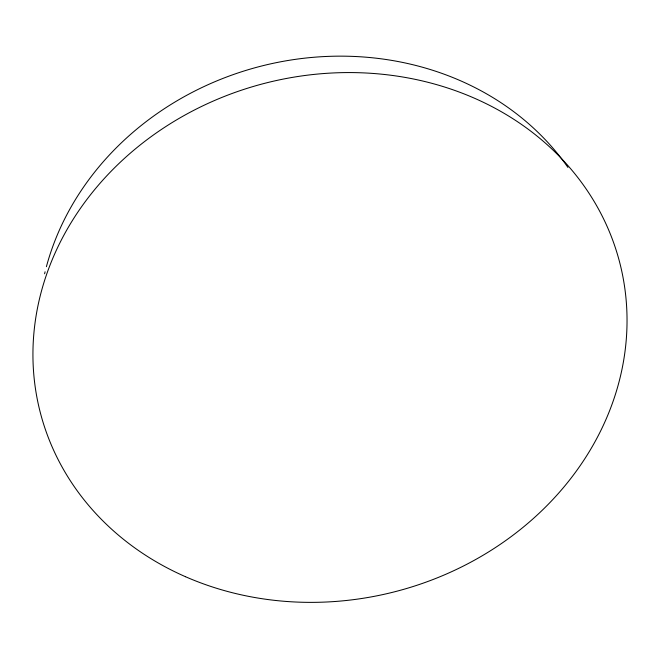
<?xml version="1.0" encoding="UTF-8"?>
<svg xmlns="http://www.w3.org/2000/svg" width="660" height="660" viewBox="0 0 660 660"><rect width="100%" height="100%" fill="white"/><g stroke="black" fill="none" stroke-linecap="round" stroke-linejoin="round"><path stroke-width="0.99" d="M44.599 273.801A287.512 254.999 -14.6 0 1 45.086 271.772M46.398 266.689A287.512 254.999 -14.6 0 1 280.508 61.825A287.512 254.999 -14.6 0 1 567.938 167.425M185.493 576.708A299.252 262.399 -14.6 0 0 627 316.346A299.252 262.399 -14.6 0 0 177.466 119.353A299.252 262.399 -14.6 0 0 185.493 576.708"/></g></svg>
